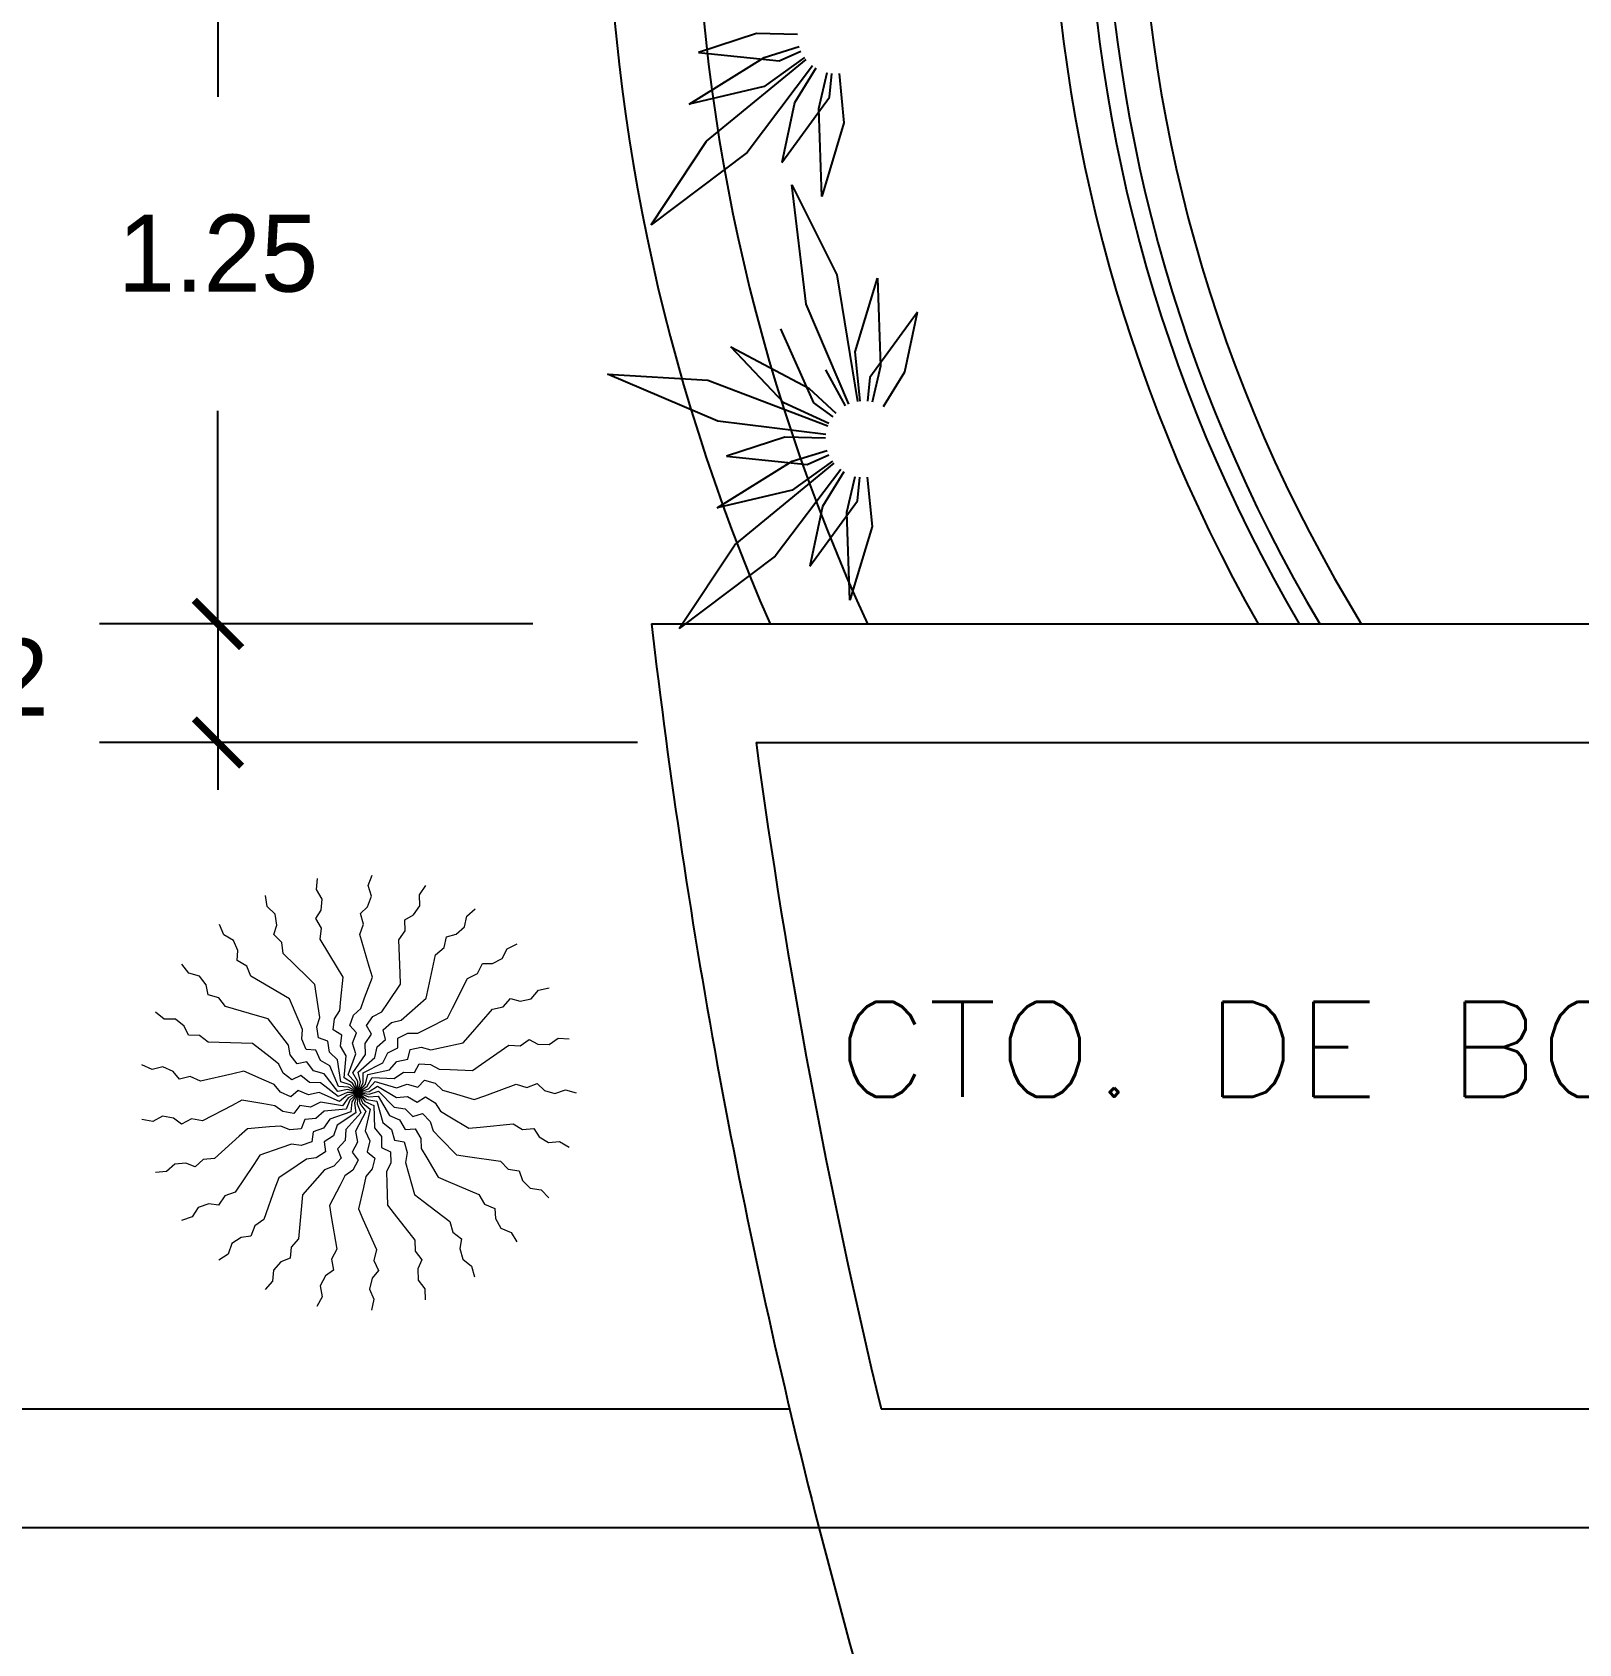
# Model space of a CAD drawing. Header units: millimetres. Extents: x 223 to 336, y 70 to 139.
# Drawn here: x 303.108 to 305.718, y 101.418 to 104.138 of the extents above; entities that cross this region are included whole.
import ezdxf

# ---------------------------------------------------------------- set-up
doc = ezdxf.new("R2010")
doc.units = ezdxf.units.MM
doc.linetypes.add('HIDDEN', pattern=[9.525, 6.35, -3.175])
doc.layers.add('COTAS', color=3, linetype='Continuous', lineweight=9)
for name, color, linetype in [('MUROS', 5, 'Continuous'), ('MUROS-BAJOS', 40, 'Continuous'), ('pisos', 8, 'Continuous'), ('PLANTAS', 3, 'Continuous'), ('PROYECCIONES', 6, 'HIDDEN'), ('TEXTOS', 4, 'Continuous')]:
    doc.layers.add(name, color=color, linetype=linetype)
doc.layers.add('VENTANAS', color=250, linetype='Continuous', plot=False)
doc.styles.add('ROMANS', font='romans.shx', dxfattribs={"height": 0.05})
doc.dimstyles.new('ISO-25', dxfattribs={"dimtxt": 0.13, "dimasz": 0.08, "dimexe": 0.2, "dimexo": 0.2, "dimgap": 0.2, "dimtad": 0, "dimtih": 1, "dimtoh": 1, "dimdec": 3, "dimdsep": 46, "dimtxsty": 'Standard', "dimblk": 'ARCHTICK', "dimcen": 3, "dimadec": 0, "dimazin": 0, "dimtfac": 1, "dimtdec": 3, "dimtmove": 0, "dimatfit": 3, "dimldrblk": 'ARCHTICK', "dimfxl": 1, "dimarcsym": 0})

# ---------------------------------------------------------------- blocks, each defined once
blk = doc.blocks.new('Arb2pl')
at = {"layer": 'COTAS', "linetype": 'Continuous'}
for p, q in [((-0.0622, 0.506), (-0.0598, 0.5293)), ((0.047, 0.5144), (0.0552, 0.5364)), ((0.0537, 0.492), (0.047, 0.5144)), ((0.155, 0.4953), (0.1683, 0.5146)), ((-0.166, 0.4707), (-0.1695, 0.4939)), ((-0.0502, 0.4859), (-0.0622, 0.506)), ((-0.0526, 0.4626), (-0.0502, 0.4859)), ((0.0456, 0.47), (0.0537, 0.492)), ((0.1559, 0.4719), (0.155, 0.4953)), ((-0.1493, 0.4543), (-0.166, 0.4707)), ((-0.1458, 0.4311), (-0.1493, 0.4543)), ((-0.0638, 0.4449), (-0.0526, 0.4626)), ((-0.0517, 0.4248), (-0.0638, 0.4449)), ((0.0303, 0.4556), (0.0456, 0.47)), ((0.037, 0.4332), (0.0303, 0.4556)), ((0.1242, 0.4426), (0.1425, 0.4527)), ((0.1251, 0.4192), (0.1242, 0.4426)), ((0.1425, 0.4527), (0.1559, 0.4719)), ((0.2498, 0.4272), (0.2548, 0.4501)), ((0.2548, 0.4501), (0.2725, 0.4654)), ((-0.2577, 0.4107), (-0.2668, 0.4323)), ((-0.2375, 0.3989), (-0.2577, 0.4107)), ((-0.1523, 0.4111), (-0.1458, 0.4311)), ((-0.1356, 0.3947), (-0.1523, 0.4111)), ((-0.0541, 0.4015), (-0.0517, 0.4248)), ((0.0289, 0.4112), (0.037, 0.4332)), ((0.049, 0.3438), (0.0289, 0.4112)), ((0.1117, 0.3999), (0.1251, 0.4192)), ((0.2118, 0.4066), (0.2321, 0.4118)), ((0.2321, 0.4118), (0.2498, 0.4272)), ((-0.2283, 0.3773), (-0.2375, 0.3989)), ((-0.2296, 0.3564), (-0.2283, 0.3773)), ((-0.1321, 0.3715), (-0.1356, 0.3947)), ((-0.0179, 0.3413), (-0.0541, 0.4015)), ((0.1144, 0.3297), (0.1117, 0.3999)), ((0.1891, 0.3683), (0.2069, 0.3837)), ((0.2069, 0.3837), (0.2118, 0.4066)), ((0.3297, 0.3604), (0.3402, 0.3814)), ((0.3402, 0.3814), (0.3611, 0.3918)), ((-0.3316, 0.3298), (-0.3458, 0.3484)), ((-0.2094, 0.3446), (-0.2296, 0.3564)), ((-0.2003, 0.3231), (-0.2094, 0.3446)), ((-0.0821, 0.3222), (-0.1321, 0.3715)), ((-0.0059, 0.3212), (-0.0179, 0.3413)), ((0.0557, 0.3214), (0.049, 0.3438)), ((0.1743, 0.2997), (0.1891, 0.3683)), ((0.2773, 0.329), (0.2877, 0.35)), ((0.2877, 0.35), (0.3087, 0.35)), ((0.3087, 0.35), (0.3297, 0.3604)), ((-0.3091, 0.3234), (-0.3316, 0.3298)), ((-0.2949, 0.3048), (-0.3091, 0.3234)), ((-0.1395, 0.2877), (-0.2003, 0.3231)), ((-0.0654, 0.3057), (-0.0821, 0.3222)), ((-0.0107, 0.2746), (-0.0059, 0.3212)), ((0.0394, 0.2774), (0.0557, 0.3214)), ((0.0887, 0.2677), (0.1153, 0.3063)), ((0.1153, 0.3063), (0.1144, 0.3297)), ((0.2248, 0.2557), (0.2563, 0.3185)), ((0.2563, 0.3185), (0.2773, 0.329)), ((-0.2909, 0.2842), (-0.2949, 0.3048)), ((-0.2684, 0.2778), (-0.2909, 0.2842)), ((-0.2542, 0.2592), (-0.2684, 0.2778)), ((-0.1193, 0.2759), (-0.1395, 0.2877)), ((-0.101, 0.2328), (-0.1193, 0.2759)), ((-0.0585, 0.2594), (-0.0654, 0.3057)), ((-0.0131, 0.2513), (-0.0107, 0.2746)), ((0.0313, 0.2554), (0.0394, 0.2774)), ((0.1339, 0.2461), (0.1694, 0.2768)), ((0.1694, 0.2768), (0.1743, 0.2997)), ((0.3318, 0.2585), (0.3472, 0.2762)), ((0.3472, 0.2762), (0.3675, 0.271)), ((0.3675, 0.271), (0.3904, 0.2759)), ((0.3904, 0.2759), (0.4058, 0.2936)), ((0.4058, 0.2936), (0.4287, 0.2985)), ((-0.3831, 0.233), (-0.4015, 0.2476)), ((-0.1866, 0.24), (-0.2542, 0.2592)), ((-0.164, 0.2337), (-0.1866, 0.24)), ((-0.055, 0.2362), (-0.0585, 0.2594)), ((-0.0243, 0.2336), (-0.0131, 0.2513)), ((0.0079, 0.2191), (0.016, 0.2411)), ((0.016, 0.2411), (0.0313, 0.2554)), ((0.0436, 0.2191), (0.057, 0.2383)), ((0.057, 0.2383), (0.0753, 0.2484)), ((0.0753, 0.2484), (0.0887, 0.2677)), ((0.1162, 0.2307), (0.1339, 0.2461)), ((0.2143, 0.2348), (0.2248, 0.2557)), ((0.2628, 0.2006), (0.3089, 0.2536)), ((0.3089, 0.2536), (0.3318, 0.2585)), ((-0.3597, 0.2325), (-0.3831, 0.233)), ((-0.3413, 0.218), (-0.3597, 0.2325)), ((-0.3323, 0.199), (-0.3413, 0.218)), ((-0.1356, 0.1964), (-0.164, 0.2337)), ((-0.0919, 0.2112), (-0.101, 0.2328)), ((-0.0932, 0.1902), (-0.0919, 0.2112)), ((-0.0615, 0.2163), (-0.055, 0.2362)), ((-0.058, 0.1931), (-0.0615, 0.2163)), ((-0.0267, 0.2103), (-0.0243, 0.2336)), ((-0.009, 0.199), (-0.0267, 0.2103)), ((0.0223, 0.2038), (0.0079, 0.2191)), ((0.0537, 0.2007), (0.0436, 0.2191)), ((0.0782, 0.2101), (0.0959, 0.2255)), ((0.0834, 0.1899), (0.0782, 0.2101)), ((0.0959, 0.2255), (0.1162, 0.2307)), ((0.1514, 0.2034), (0.1724, 0.2138)), ((0.1724, 0.2138), (0.2143, 0.2348)), ((-0.3089, 0.1984), (-0.3323, 0.199)), ((-0.2905, 0.1839), (-0.3089, 0.1984)), ((-0.2203, 0.1822), (-0.2905, 0.1839)), ((-0.1969, 0.1816), (-0.2203, 0.1822)), ((-0.1601, 0.1526), (-0.1969, 0.1816)), ((-0.1214, 0.1778), (-0.1356, 0.1964)), ((-0.1175, 0.1572), (-0.1214, 0.1778)), ((-0.0841, 0.1687), (-0.0932, 0.1902)), ((-0.0381, 0.1866), (-0.058, 0.1931)), ((-0.0346, 0.1634), (-0.0381, 0.1866)), ((-0.0114, 0.1757), (-0.009, 0.199)), ((0.0007, 0.1556), (-0.0114, 0.1757)), ((0.0141, 0.1818), (0.0223, 0.2038)), ((0.0208, 0.1594), (0.0141, 0.1818)), ((0.0404, 0.1814), (0.0537, 0.2007)), ((0.0413, 0.158), (0.0404, 0.1814)), ((0.0608, 0.1516), (0.0657, 0.1745)), ((0.0657, 0.1745), (0.0834, 0.1899)), ((0.0885, 0.1615), (0.1095, 0.172)), ((0.1095, 0.1929), (0.1305, 0.2034)), ((0.1095, 0.172), (0.1095, 0.1929)), ((0.1305, 0.2034), (0.1514, 0.2034)), ((0.1355, 0.1684), (0.1584, 0.1733)), ((0.1584, 0.1733), (0.1787, 0.1681)), ((0.1787, 0.1681), (0.2016, 0.1731)), ((0.2016, 0.1731), (0.2475, 0.1829)), ((0.2475, 0.1829), (0.2628, 0.2006)), ((0.2859, 0.1377), (0.3438, 0.1776)), ((0.3438, 0.1776), (0.3672, 0.1767)), ((0.3672, 0.1767), (0.3865, 0.19)), ((0.3865, 0.19), (0.4049, 0.1799)), ((0.4049, 0.1799), (0.4283, 0.179)), ((0.4283, 0.179), (0.4476, 0.1923)), ((0.4476, 0.1923), (0.471, 0.1913)), ((-0.4089, 0.1265), (-0.4303, 0.136)), ((-0.1416, 0.1381), (-0.1601, 0.1526)), ((-0.1327, 0.1191), (-0.1416, 0.1381)), ((-0.1032, 0.1385), (-0.1175, 0.1572)), ((-0.0827, 0.1424), (-0.1032, 0.1385)), ((-0.0632, 0.1673), (-0.0841, 0.1687)), ((-0.0685, 0.1238), (-0.0827, 0.1424)), ((-0.054, 0.1458), (-0.0632, 0.1673)), ((-0.0338, 0.134), (-0.054, 0.1458)), ((-0.0179, 0.147), (-0.0346, 0.1634)), ((-0.011, 0.1006), (-0.0179, 0.147)), ((-0.0041, 0.109), (0.0007, 0.1556)), ((0.0046, 0.1154), (0.0208, 0.1594)), ((0.0146, 0.1195), (0.0413, 0.158)), ((0.0254, 0.1209), (0.0608, 0.1516)), ((0.0361, 0.1196), (0.078, 0.1405)), ((0.078, 0.1405), (0.0885, 0.1615)), ((0.092, 0.1255), (0.1074, 0.1432)), ((0.1074, 0.1432), (0.1303, 0.1481)), ((0.1303, 0.1481), (0.1355, 0.1684)), ((0.1445, 0.1199), (0.1546, 0.1382)), ((0.1546, 0.1382), (0.178, 0.1373)), ((0.178, 0.1373), (0.1964, 0.1272)), ((0.2667, 0.1244), (0.2859, 0.1377)), ((-0.386, 0.1318), (-0.4089, 0.1265)), ((-0.3646, 0.1223), (-0.386, 0.1318)), ((-0.3512, 0.1061), (-0.3646, 0.1223)), ((-0.3284, 0.1114), (-0.3512, 0.1061)), ((-0.307, 0.1019), (-0.3284, 0.1114)), ((-0.2385, 0.1177), (-0.307, 0.1019)), ((-0.2157, 0.123), (-0.2385, 0.1177)), ((-0.1728, 0.1041), (-0.2157, 0.123)), ((-0.1514, 0.0946), (-0.1728, 0.1041)), ((-0.1143, 0.1046), (-0.1327, 0.1191)), ((-0.0954, 0.1135), (-0.1143, 0.1046)), ((-0.077, 0.099), (-0.0954, 0.1135)), ((-0.0459, 0.1174), (-0.0685, 0.1238)), ((-0.0175, 0.0802), (-0.0459, 0.1174)), ((-0.0155, 0.0908), (-0.0338, 0.134)), ((0.0136, 0.0978), (-0.0041, 0.109)), ((0.0189, 0.1002), (0.0046, 0.1154)), ((0.0247, 0.1011), (0.0146, 0.1195)), ((0.0306, 0.1006), (0.0254, 0.1209)), ((0.0361, 0.0987), (0.0361, 0.1196)), ((0.041, 0.0954), (0.0462, 0.1157)), ((0.0449, 0.091), (0.055, 0.1094)), ((0.0462, 0.1157), (0.092, 0.1255)), ((0.055, 0.1094), (0.1018, 0.1075)), ((0.1018, 0.1075), (0.1211, 0.1208)), ((0.1211, 0.1208), (0.1445, 0.1199)), ((0.1513, 0.089), (0.1656, 0.1043)), ((0.1656, 0.1043), (0.1881, 0.0975)), ((0.1964, 0.1272), (0.2198, 0.1263)), ((0.2198, 0.1263), (0.2667, 0.1244)), ((-0.138, 0.0784), (-0.1514, 0.0946)), ((-0.1166, 0.0689), (-0.138, 0.0784)), ((-0.1005, 0.0823), (-0.1166, 0.0689)), ((-0.079, 0.0728), (-0.1005, 0.0823)), ((-0.0562, 0.0781), (-0.079, 0.0728)), ((-0.0536, 0.0984), (-0.077, 0.099)), ((-0.0133, 0.0591), (-0.0562, 0.0781)), ((-0.0167, 0.0694), (-0.0536, 0.0984)), ((0.0031, 0.0841), (-0.0175, 0.0802)), ((0.0022, 0.0783), (-0.0167, 0.0694)), ((0.0054, 0.0895), (-0.0155, 0.0908)), ((0.0028, 0.0724), (-0.0133, 0.0591)), ((0.0089, 0.0942), (-0.011, 0.1006)), ((0.0256, 0.0777), (0.0022, 0.0783)), ((0.0256, 0.0777), (0.0028, 0.0724)), ((0.0256, 0.0777), (0.0031, 0.0841)), ((0.0256, 0.0777), (0.0048, 0.0669)), ((0.0256, 0.0777), (0.0054, 0.0895)), ((0.0256, 0.0777), (0.0082, 0.0621)), ((0.0256, 0.0777), (0.0089, 0.0942)), ((0.0256, 0.0777), (0.0126, 0.0583)), ((0.0256, 0.0777), (0.0136, 0.0978)), ((0.0256, 0.0777), (0.0178, 0.0556)), ((0.0256, 0.0777), (0.0189, 0.1002)), ((0.0256, 0.0777), (0.0236, 0.0544)), ((0.0256, 0.0777), (0.0247, 0.1011)), ((0.0256, 0.0777), (0.0306, 0.1006)), ((0.0256, 0.0777), (0.0361, 0.0987)), ((0.0256, 0.0777), (0.041, 0.0954)), ((0.0256, 0.0777), (0.0449, 0.091)), ((0.0256, 0.0777), (0.0476, 0.0858)), ((0.0256, 0.0777), (0.0489, 0.0801)), ((0.0256, 0.0777), (0.0294, 0.0546)), ((0.0256, 0.0777), (0.0351, 0.0563)), ((0.0256, 0.0777), (0.0401, 0.0593)), ((0.0256, 0.0777), (0.0442, 0.0635)), ((0.0256, 0.0777), (0.0472, 0.0686)), ((0.0256, 0.0777), (0.0488, 0.0742)), ((0.0472, 0.0686), (0.0681, 0.0699)), ((0.0476, 0.0858), (0.0619, 0.1011)), ((0.0488, 0.0742), (0.0687, 0.0807)), ((0.0489, 0.0801), (0.0666, 0.0913)), ((0.0619, 0.1011), (0.1068, 0.0876)), ((0.0666, 0.0913), (0.1068, 0.0671)), ((0.0681, 0.0699), (0.0916, 0.0293)), ((0.0687, 0.0807), (0.1016, 0.0473)), ((0.1068, 0.0876), (0.1288, 0.0957)), ((0.1068, 0.0671), (0.1301, 0.0695)), ((0.1288, 0.0957), (0.1513, 0.089)), ((0.1301, 0.0695), (0.1501, 0.0574)), ((0.1501, 0.0574), (0.1678, 0.0686)), ((0.1678, 0.0686), (0.1879, 0.0565)), ((0.1881, 0.0975), (0.2034, 0.0832)), ((0.2034, 0.0832), (0.2258, 0.0765)), ((0.2258, 0.0765), (0.2707, 0.063)), ((0.2707, 0.063), (0.2927, 0.0711)), ((0.2927, 0.0711), (0.3586, 0.0954)), ((0.3586, 0.0954), (0.3811, 0.0886)), ((0.3811, 0.0886), (0.4031, 0.0967)), ((0.4031, 0.0967), (0.4184, 0.0824)), ((0.4184, 0.0824), (0.4408, 0.0757)), ((0.4408, 0.0757), (0.4628, 0.0837)), ((0.4628, 0.0837), (0.4852, 0.077)), ((-0.2402, 0.0508), (-0.3026, 0.0185)), ((-0.2194, 0.0616), (-0.2402, 0.0508)), ((-0.1732, 0.0539), (-0.2194, 0.0616)), ((-0.15, 0.05), (-0.1732, 0.0539)), ((-0.1331, 0.0377), (-0.15, 0.05)), ((-0.1099, 0.0338), (-0.1331, 0.0377)), ((-0.0976, 0.0508), (-0.1099, 0.0338)), ((-0.0745, 0.0469), (-0.0976, 0.0508)), ((-0.0537, 0.0577), (-0.0745, 0.0469)), ((-0.0463, 0.0386), (-0.0637, 0.023)), ((-0.0075, 0.05), (-0.0537, 0.0577)), ((0.0004, 0.0426), (-0.0463, 0.0386)), ((0.01, 0.0375), (-0.0343, 0.022)), ((0.0205, 0.0348), (-0.0185, 0.0088)), ((0.0048, 0.0669), (-0.0075, 0.05)), ((0.0313, 0.0349), (0, 0)), ((0.0082, 0.0621), (0.0004, 0.0426)), ((0.0126, 0.0583), (0.01, 0.0375)), ((0.0178, 0.0556), (0.0205, 0.0348)), ((0.0418, 0.0377), (0.0201, -0.0039)), ((0.0236, 0.0544), (0.0313, 0.0349)), ((0.0294, 0.0546), (0.0418, 0.0377)), ((0.0351, 0.0563), (0.0512, 0.0429)), ((0.0401, 0.0593), (0.059, 0.0504)), ((0.0512, 0.0429), (0.0406, -0.0027)), ((0.0442, 0.0635), (0.0648, 0.0596)), ((0.059, 0.0504), (0.0601, 0.0035)), ((0.0648, 0.0596), (0.0775, 0.0144)), ((0.1016, 0.0473), (0.1247, 0.0438)), ((0.1247, 0.0438), (0.1412, 0.0271)), ((0.1879, 0.0565), (0.1991, 0.0388)), ((0.1991, 0.0388), (0.2192, 0.0267)), ((-0.4073, 0.0169), (-0.4305, 0.0208)), ((-0.3866, 0.0277), (-0.4073, 0.0169)), ((-0.3634, 0.0239), (-0.3866, 0.0277)), ((-0.3465, 0.0115), (-0.3634, 0.0239)), ((-0.3257, 0.0223), (-0.3465, 0.0115)), ((-0.3026, 0.0185), (-0.3257, 0.0223)), ((-0.2077, 0.0012), (-0.2251, -0.0145)), ((-0.161, 0.0052), (-0.2077, 0.0012)), ((-0.1376, 0.0072), (-0.161, 0.0052)), ((-0.1181, -0.0005), (-0.1376, 0.0072)), ((-0.0948, 0.0015), (-0.1181, -0.0005)), ((-0.0871, 0.021), (-0.0948, 0.0015)), ((-0.0637, 0.023), (-0.0871, 0.021)), ((-0.0473, 0.0025), (-0.0694, -0.0053)), ((-0.0343, 0.022), (-0.0473, 0.0025)), ((-0.0185, 0.0088), (-0.0263, -0.0133)), ((0, 0), (-0.002, -0.0233)), ((0.0601, 0.0035), (0.0746, -0.0149)), ((0.0775, 0.0144), (0.0961, 0.0002)), ((0.0916, 0.0293), (0.1132, 0.0202)), ((0.0961, 0.0002), (0.1025, -0.0223)), ((0.1132, 0.0202), (0.1249, -0.0001)), ((0.1249, -0.0001), (0.1458, 0.0012)), ((0.1412, 0.0271), (0.1611, 0.0335)), ((0.1458, 0.0012), (0.1576, -0.019)), ((0.1611, 0.0335), (0.1775, 0.0168)), ((0.1775, 0.0168), (0.184, -0.0031)), ((0.2192, 0.0267), (0.2594, 0.0025)), ((0.2594, 0.0025), (0.2827, 0.0049)), ((0.2827, 0.0049), (0.3526, 0.012)), ((0.3526, 0.012), (0.3726, -0.0001)), ((0.3726, -0.0001), (0.3959, 0.0023)), ((0.3959, 0.0023), (0.4072, -0.0154)), ((-0.2251, -0.0145), (-0.2775, -0.0613)), ((-0.115, -0.0312), (-0.1371, -0.0389)), ((-0.0942, -0.0338), (-0.115, -0.0312)), ((-0.072, -0.026), (-0.0942, -0.0338)), ((-0.0694, -0.0053), (-0.072, -0.026)), ((-0.0263, -0.0133), (-0.0458, -0.0263)), ((-0.0458, -0.0263), (-0.0432, -0.0471)), ((-0.002, -0.0233), (-0.0177, -0.0408)), ((0.024, -0.027), (0.0131, -0.0478)), ((0.0201, -0.0039), (0.024, -0.027)), ((0.0406, -0.0027), (0.0501, -0.0242)), ((0.0501, -0.0242), (0.0448, -0.047)), ((0.0746, -0.0149), (0.0752, -0.0383)), ((0.1025, -0.0223), (0.123, -0.0263)), ((0.123, -0.0263), (0.1294, -0.0488)), ((0.1576, -0.019), (0.1589, -0.04)), ((0.184, -0.0031), (0.2004, -0.0198)), ((0.2004, -0.0198), (0.2333, -0.0532)), ((0.4072, -0.0154), (0.4273, -0.0275)), ((0.4273, -0.0275), (0.4506, -0.0252)), ((0.4506, -0.0252), (0.4706, -0.0373)), ((-0.3009, -0.0633), (-0.3183, -0.0789)), ((-0.2775, -0.0613), (-0.3009, -0.0633)), ((-0.1813, -0.0545), (-0.1943, -0.0739)), ((-0.1371, -0.0389), (-0.1813, -0.0545)), ((-0.0835, -0.0627), (-0.103, -0.0757)), ((-0.0627, -0.0601), (-0.0835, -0.0627)), ((-0.0432, -0.0471), (-0.0627, -0.0601)), ((-0.01, -0.0603), (-0.0256, -0.0777)), ((-0.0177, -0.0408), (-0.01, -0.0603)), ((0.0131, -0.0478), (0.0255, -0.0648)), ((0.0255, -0.0648), (0.0146, -0.0856)), ((0.0448, -0.047), (0.0609, -0.0603)), ((0.0609, -0.0603), (0.0556, -0.0832)), ((0.0752, -0.0383), (0.0941, -0.0472)), ((0.0941, -0.0472), (0.0947, -0.0707)), ((0.1294, -0.0488), (0.1255, -0.0694)), ((0.1589, -0.04), (0.1707, -0.0602)), ((0.1707, -0.0602), (0.1942, -0.1008)), ((0.2333, -0.0532), (0.2565, -0.0567)), ((0.2565, -0.0567), (0.3259, -0.0672)), ((0.3259, -0.0672), (0.3424, -0.084)), ((-0.3786, -0.0888), (-0.402, -0.0908)), ((-0.3612, -0.0732), (-0.3786, -0.0888)), ((-0.3378, -0.0712), (-0.3612, -0.0732)), ((-0.3183, -0.0789), (-0.3378, -0.0712)), ((-0.1943, -0.0739), (-0.2334, -0.1323)), ((-0.1419, -0.1018), (-0.1497, -0.1239)), ((-0.103, -0.0757), (-0.1419, -0.1018)), ((-0.0451, -0.0854), (-0.0608, -0.1029)), ((-0.0256, -0.0777), (-0.0451, -0.0854)), ((-0.0023, -0.0979), (-0.0131, -0.1187)), ((0.0146, -0.0856), (-0.0023, -0.0979)), ((0.0422, -0.0993), (0.0369, -0.1222)), ((0.0556, -0.0832), (0.0422, -0.0993)), ((0.0947, -0.0707), (0.0857, -0.0896)), ((0.0857, -0.0896), (0.0863, -0.1131)), ((0.1255, -0.0694), (0.1318, -0.092)), ((0.1318, -0.092), (0.1445, -0.1371)), ((0.1942, -0.1008), (0.2158, -0.1099)), ((0.3424, -0.084), (0.3655, -0.0875)), ((0.3655, -0.0875), (0.372, -0.1074)), ((-0.2334, -0.1323), (-0.2555, -0.1401)), ((-0.1497, -0.1239), (-0.1731, -0.1901)), ((-0.0608, -0.1029), (-0.092, -0.1378)), ((-0.0131, -0.1187), (-0.0348, -0.1603)), ((0.0369, -0.1222), (0.0263, -0.1678)), ((0.0863, -0.1131), (0.0874, -0.1599)), ((0.2158, -0.1099), (0.2805, -0.1374)), ((0.372, -0.1074), (0.3885, -0.1241)), ((0.3885, -0.1241), (0.4116, -0.1276)), ((0.4116, -0.1276), (0.4281, -0.1443)), ((-0.3115, -0.1647), (-0.3245, -0.1841)), ((-0.2894, -0.1569), (-0.3115, -0.1647)), ((-0.2686, -0.1595), (-0.2894, -0.1569)), ((-0.2555, -0.1401), (-0.2686, -0.1595)), ((-0.0941, -0.1611), (-0.1002, -0.2311)), ((-0.092, -0.1378), (-0.0941, -0.1611)), ((-0.0348, -0.1603), (-0.0309, -0.1834)), ((0.0263, -0.1678), (0.0358, -0.1893)), ((0.0874, -0.1599), (0.1019, -0.1783)), ((0.1445, -0.1371), (0.1631, -0.1513)), ((0.1631, -0.1513), (0.219, -0.194)), ((0.2805, -0.1374), (0.2922, -0.1577)), ((0.2922, -0.1577), (0.3138, -0.1668)), ((0.3138, -0.1668), (0.3151, -0.1877)), ((-0.3245, -0.1841), (-0.3466, -0.1919)), ((-0.1925, -0.2031), (-0.2003, -0.2252)), ((-0.1731, -0.1901), (-0.1925, -0.2031)), ((-0.0309, -0.1834), (-0.0194, -0.2527)), ((0.0358, -0.1893), (0.0641, -0.2535)), ((0.1019, -0.1783), (0.1453, -0.2335)), ((0.219, -0.194), (0.2253, -0.2166)), ((0.3151, -0.1877), (0.3269, -0.208)), ((-0.2211, -0.2279), (-0.2406, -0.2409)), ((-0.2003, -0.2252), (-0.2211, -0.2279)), ((-0.1002, -0.2311), (-0.1158, -0.2486)), ((0.1453, -0.2335), (0.1459, -0.257)), ((0.2253, -0.2166), (0.2439, -0.2308)), ((0.2439, -0.2308), (0.24, -0.2514)), ((0.3269, -0.208), (0.3484, -0.2172)), ((0.3484, -0.2172), (0.3602, -0.2374)), ((-0.2484, -0.263), (-0.2679, -0.276)), ((-0.2406, -0.2409), (-0.2484, -0.263)), ((-0.1179, -0.2719), (-0.1374, -0.2796)), ((-0.1158, -0.2486), (-0.1179, -0.2719)), ((-0.0194, -0.2527), (-0.0303, -0.2735)), ((0.0641, -0.2535), (0.0588, -0.2764)), ((0.1459, -0.257), (0.1603, -0.2754)), ((0.24, -0.2514), (0.2463, -0.2739)), ((-0.153, -0.2971), (-0.1551, -0.3204)), ((-0.1374, -0.2796), (-0.153, -0.2971)), ((-0.0264, -0.2966), (-0.0434, -0.3089)), ((-0.0303, -0.2735), (-0.0264, -0.2966)), ((0.0683, -0.2978), (0.0549, -0.314)), ((0.0588, -0.2764), (0.0683, -0.2978)), ((0.1603, -0.2754), (0.1514, -0.2944)), ((0.1514, -0.2944), (0.152, -0.3178)), ((0.2463, -0.2739), (0.265, -0.2882)), ((0.265, -0.2882), (0.2713, -0.3107)), ((-0.1551, -0.3204), (-0.1707, -0.3379)), ((-0.0434, -0.3089), (-0.0542, -0.3297)), ((-0.0542, -0.3297), (-0.0504, -0.3528)), ((0.0549, -0.314), (0.0496, -0.3368)), ((0.0496, -0.3368), (0.0591, -0.3582)), ((0.152, -0.3178), (0.1664, -0.3362)), ((0.1664, -0.3362), (0.167, -0.3596)), ((-0.0504, -0.3528), (-0.0612, -0.3736)), ((0.0591, -0.3582), (0.0538, -0.381))]:
    blk.add_line(p, q, dxfattribs=at)
blk = doc.blocks.new('_ARCHTICK')
at = {"color": 0, "linetype": 'ByBlock', "const_width": 0.15}
blk.add_lwpolyline([(-0.5, -0.5), (0.5, 0.5)], dxfattribs=at)
blk = doc.blocks.new('*D114')
at = {"layer": 'COTAS', "color": 0, "lineweight": -2, "ltscale": 0.05, "transparency": 16777216}
for p, q in [((303.8769, 104.3892), (303.2218, 104.3892)), ((303.4218, 104.3892), (303.4218, 104.0292)), ((303.4218, 103.1392), (303.4218, 103.4992)), ((303.9533, 103.1392), (303.2218, 103.1392))]:
    blk.add_line(p, q, dxfattribs=at)
at = {"layer": 'Defpoints', "color": 0, "ltscale": 0.05, "transparency": 16777216}
for p in [(304.0769, 104.3892), (303.4218, 103.1392), (304.1533, 103.1392)]:
    blk.add_point(p, dxfattribs=at)
at = {"layer": 'COTAS', "color": 0, "lineweight": -2, "ltscale": 0.05, "transparency": 16777216, "xscale": 0.08, "yscale": 0.08, "zscale": 0.08}
for p, rotation in [((303.4218, 104.3892), 90), ((303.4218, 103.1392), 270)]:
    blk.add_blockref('_ARCHTICK', p, dxfattribs=dict(at, rotation=rotation))
at = {"layer": 'COTAS', "color": 0, "ltscale": 0.05, "transparency": 16777216, "insert": (303.4218, 103.7642), "char_height": 0.13, "attachment_point": 5}
blk.add_mtext('1.25', dxfattribs=at)
blk = doc.blocks.new('*D115')
at = {"layer": 'COTAS', "color": 0, "lineweight": -2, "ltscale": 0.05, "transparency": 16777216}
for p, q in [((303.4218, 103.1392), (303.4218, 103.2192)), ((303.9533, 103.1392), (303.2218, 103.1392)), ((303.4218, 103.1392), (303.4218, 102.9392)), ((303.4218, 103.1392), (303.4218, 102.9392)), ((304.1296, 102.9392), (303.2218, 102.9392)), ((303.4218, 102.9392), (303.4218, 102.8592))]:
    blk.add_line(p, q, dxfattribs=at)
at = {"layer": 'Defpoints', "color": 0, "ltscale": 0.05, "transparency": 16777216}
for p in [(304.1533, 103.1392), (303.4218, 102.9392), (304.3296, 102.9392)]:
    blk.add_point(p, dxfattribs=at)
at = {"layer": 'COTAS', "color": 0, "lineweight": -2, "ltscale": 0.05, "transparency": 16777216, "xscale": 0.08, "yscale": 0.08, "zscale": 0.08}
for p, rotation in [((303.4218, 103.1392), 270), ((303.4218, 102.9392), 90)]:
    blk.add_blockref('_ARCHTICK', p, dxfattribs=dict(at, rotation=rotation))
at = {"layer": 'COTAS', "color": 0, "ltscale": 0.05, "transparency": 16777216, "insert": (303.0155, 103.0485), "char_height": 0.13, "attachment_point": 5}
blk.add_mtext('0.2', dxfattribs=at)

msp = doc.modelspace()

# ---------------------------------------------------------------- linework, layer by layer
at = {"layer": 'MUROS'}
for p, q in [((304.15328, 103.1392), (308.27665, 103.1392)), ((304.32962, 102.9392), (306.52665, 102.9392)), ((304.5405, 101.8142), (306.97665, 101.8142)), ((304.43558, 101.6142), (306.97665, 101.6142))]:
    msp.add_line(p, q, dxfattribs=at)
at = {"layer": 'MUROS', "ltscale": 0.05}
for radius, start, end in [(11.49453, 186.619326, 194.355882), (11.34453, 187.72543, 193.508683)]:
    msp.add_arc((315.57118, 104.4642), radius, start, end, dxfattribs=at)
at = {"layer": 'MUROS-BAJOS'}
for centre, radius, start, end in [((307.38826, 104.46423), 3.3116, 156.41514, 203.58486), ((307.38826, 104.46423), 3.1616, 155.22252, 204.77661), ((307.51058, 104.46461), 2.68395, 150.42589, 209.58837), ((307.51058, 104.46461), 2.53395, 148.48151, 211.5326)]:
    msp.add_arc(centre, radius, start, end, dxfattribs=at)
at = {"layer": 'pisos', "ltscale": 0.05}
for p, q in [((299.71504, 101.8142), (304.38629, 101.8142)), ((299.71504, 101.6142), (304.43558, 101.6142))]:
    msp.add_line(p, q, dxfattribs=at)
at = {"layer": 'PLANTAS'}
for p, q in [((304.33065, 104.1356), (304.23252, 104.10386)), ((304.39944, 104.13399), (304.33065, 104.1356)), ((304.23252, 104.10386), (304.3685, 104.0896)), ((304.34315, 104.09547), (304.40226, 104.11361)), ((304.3685, 104.0896), (304.40509, 104.10607)), ((304.21683, 104.01661), (304.34315, 104.09547)), ((304.24621, 103.95434), (304.41399, 104.09171)), ((304.42505, 104.08109), (304.31476, 103.93477)), ((304.41137, 104.09514), (304.34315, 104.04654)), ((304.43032, 104.07751), (304.39453, 104.01874)), ((304.43553, 104.0095), (304.44938, 104.06976)), ((304.34315, 104.04654), (304.21683, 104.01661)), ((304.45329, 104.02852), (304.45732, 104.06845)), ((304.46993, 104.06842), (304.47791, 103.98503)), ((304.37295, 103.91789), (304.45329, 104.02852)), ((304.39453, 104.01874), (304.37295, 103.91789)), ((304.44067, 103.86067), (304.43553, 104.0095)), ((304.47791, 103.98503), (304.44067, 103.86067)), ((304.15253, 103.81293), (304.24621, 103.95434)), ((304.31476, 103.93477), (304.15253, 103.81293)), ((304.41442, 103.67904), (304.39002, 103.88046)), ((304.39002, 103.88046), (304.46565, 103.72862)), ((304.46565, 103.72862), (304.50073, 103.51463)), ((304.49702, 103.59857), (304.53427, 103.72293)), ((304.53427, 103.72293), (304.5394, 103.5741)), ((304.486, 103.51037), (304.41442, 103.67904)), ((304.60198, 103.66571), (304.52164, 103.55508)), ((304.5804, 103.56487), (304.60198, 103.66571)), ((304.37071, 103.63708), (304.42635, 103.51219)), ((304.37638, 103.51262), (304.2873, 103.60705)), ((304.2873, 103.60705), (304.41876, 103.53708)), ((304.50501, 103.51519), (304.49702, 103.59857)), ((304.07876, 103.56089), (304.24807, 103.55047)), ((304.26539, 103.48132), (304.07876, 103.56089)), ((304.48027, 103.50759), (304.44726, 103.56797)), ((304.52164, 103.55508), (304.51761, 103.51515)), ((304.5394, 103.5741), (304.52556, 103.51385)), ((304.54462, 103.50609), (304.5804, 103.56487)), ((304.24807, 103.55047), (304.45092, 103.47386)), ((304.41876, 103.53708), (304.46402, 103.49496)), ((304.45258, 103.47784), (304.37638, 103.51262)), ((304.42635, 103.51219), (304.45891, 103.48874)), ((304.44725, 103.45896), (304.26539, 103.48132)), ((304.37799, 103.45422), (304.27987, 103.42248)), ((304.44679, 103.45261), (304.37799, 103.45422)), ((304.27987, 103.42248), (304.41585, 103.40823)), ((304.3905, 103.41409), (304.4496, 103.43223)), ((304.41585, 103.40823), (304.45244, 103.42469)), ((304.26418, 103.33523), (304.3905, 103.41409)), ((304.29356, 103.27296), (304.46134, 103.41034)), ((304.4724, 103.39971), (304.36211, 103.25339)), ((304.45872, 103.41376), (304.3905, 103.36516)), ((304.47767, 103.39613), (304.44188, 103.33736)), ((304.3905, 103.36516), (304.26418, 103.33523)), ((304.48288, 103.32812), (304.49673, 103.38838)), ((304.50064, 103.34715), (304.50467, 103.38707)), ((304.51727, 103.38704), (304.52526, 103.30365)), ((304.4203, 103.23651), (304.50064, 103.34715)), ((304.44188, 103.33736), (304.4203, 103.23651)), ((304.48801, 103.17929), (304.48288, 103.32812)), ((304.52526, 103.30365), (304.48801, 103.17929)), ((304.19988, 103.13155), (304.29356, 103.27296)), ((304.36211, 103.25339), (304.19988, 103.13155))]:
    msp.add_line(p, q, dxfattribs=at)
at = {"layer": 'PROYECCIONES', "ltscale": 0.05}
msp.add_arc((315.57118, 104.4642), 11.49453, 194.355882, 210.593095, dxfattribs=at)
at = {"layer": 'VENTANAS', "ltscale": 0.05}
for radius, start, end in [(2.62395, 149.67818, 210.33479), (2.59395, 149.28975, 210.72319)]:
    msp.add_arc((307.51058, 104.46461), radius, start, end, dxfattribs=at)

# ---------------------------------------------------------------- block references
at = {"layer": 'PLANTAS', "ltscale": 0.05, "xscale": 0.8, "yscale": 0.8, "zscale": 0.8}
msp.add_blockref('Arb2pl', (303.63777, 102.286), dxfattribs=at)

# ---------------------------------------------------------------- texts
at = {"layer": 'TEXTOS', "style": 'ROMANS', "width": 1.065916}
msp.add_text('CTO. DE BOMBAS', height=0.16, dxfattribs=at).set_placement((304.46585, 102.34121))

# ---------------------------------------------------------------- dimensions: what is measured, and where the dimension line sits
at = {"layer": 'COTAS', "ltscale": 0.05}
dim = msp.add_linear_dim(base=(303.42182, 103.1392), p1=(304.0769, 104.3892), p2=(304.15328, 103.1392), angle=90, dimstyle='ISO-25', override={"dimscale": 1, "dimtmove": 1}, dxfattribs=at)
dim.commit()
dim.dimension.update_dxf_attribs({"geometry": '*D114', "text_midpoint": (303.42182, 103.7642)})
dim = msp.add_linear_dim(base=(303.42182, 102.9392), p1=(304.15328, 103.1392), p2=(304.32962, 102.9392), angle=90, dimstyle='ISO-25', override={"dimscale": 1, "dimtmove": 1}, dxfattribs=at)
dim.commit()
dim.dimension.update_dxf_attribs({"geometry": '*D115', "text_midpoint": (303.01548, 103.04849), "dimtype": 160})

doc.saveas('drawing.dxf')
